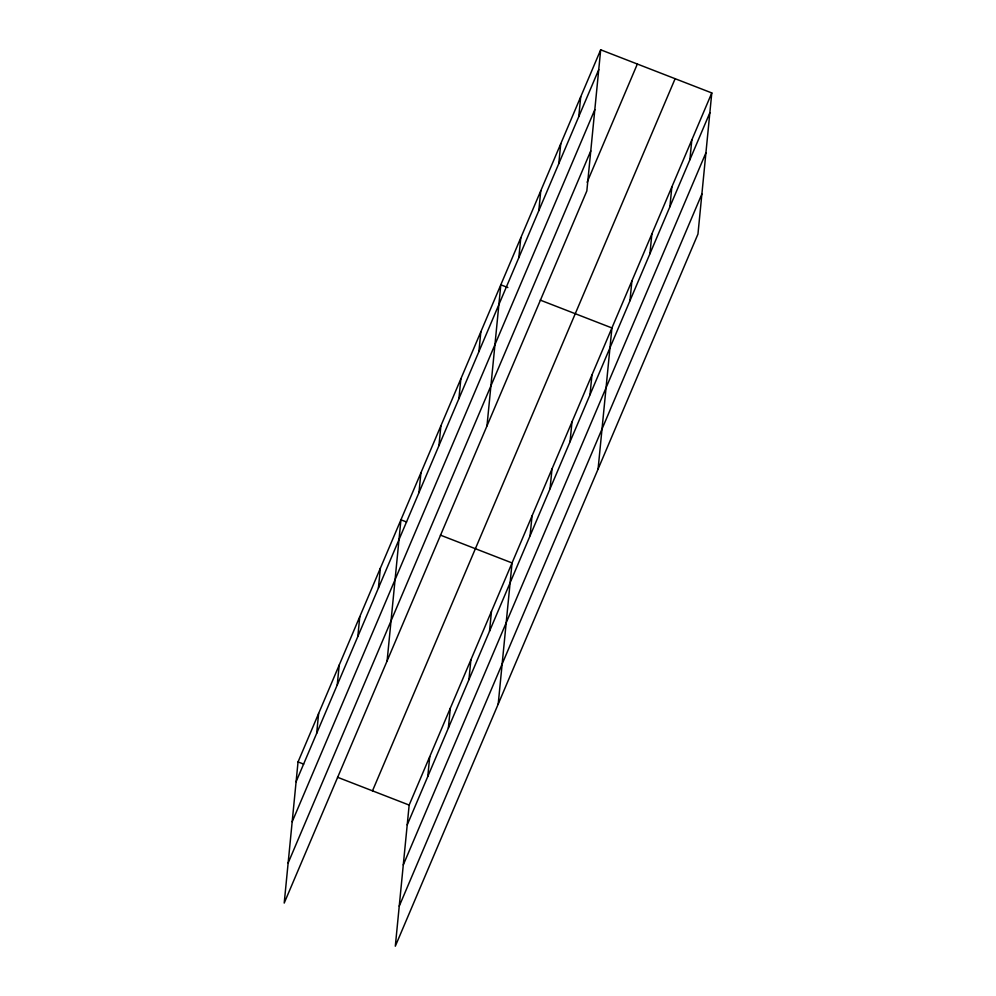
<?xml version="1.0" encoding="UTF-8"?>
<svg xmlns="http://www.w3.org/2000/svg" width="996" height="996" viewBox="0 0 996 996"><rect width="100%" height="100%" fill="white"/><g stroke="black" fill="none" stroke-linecap="round" stroke-linejoin="round"><path stroke-width="1.49" d="M600.688 49.8L298.041 761.928L284.209 903.061L586.843 190.933L600.688 49.8L711.791 92.939L697.959 234.072L395.312 946.2L409.157 805.067L711.791 92.939M316.678 733.33L318.62 713.51M337.258 684.899L339.2 665.079M357.838 636.481L359.78 616.661M378.418 588.051L380.36 568.23M387.108 660.933L400.94 519.8L406.58 521.991M418.967 492.634L420.922 472.801M438.95 445.623L440.892 425.802M458.919 398.624L460.862 378.804M427.794 776.469L429.737 756.649M478.902 351.625L480.844 331.805M448.374 728.039L450.317 708.218M486.982 425.939L500.814 284.806L507.86 287.545M468.942 679.621L470.896 659.8M518.841 257.628L520.784 237.807M489.522 631.19L491.476 611.37M538.824 210.629L540.766 190.796M498.212 704.072L512.056 562.939L440.406 535.126M558.793 163.63L560.736 143.798M530.084 535.773L532.026 515.94M578.763 116.619L580.705 96.799M550.053 488.762L551.996 468.942M570.036 441.763L571.978 421.943M590.005 394.765L591.948 374.944M598.086 469.079L611.918 327.945L540.28 300.12M629.958 300.767L631.9 280.947M649.927 253.768L651.87 233.936M669.897 206.77L671.839 186.937M689.879 159.758L691.822 139.938M296.098 781.748L598.745 69.62M292.177 821.787L594.811 109.66M288.13 863.034L590.777 150.894M587.117 182.256L637.353 64.03M372.492 790.836L675.126 78.709M407.215 824.887L709.849 112.76M403.28 864.926L705.927 152.799M399.234 906.173L701.881 194.033M298.041 761.928L303.68 764.119M337.507 777.254L409.157 805.067"/></g></svg>
